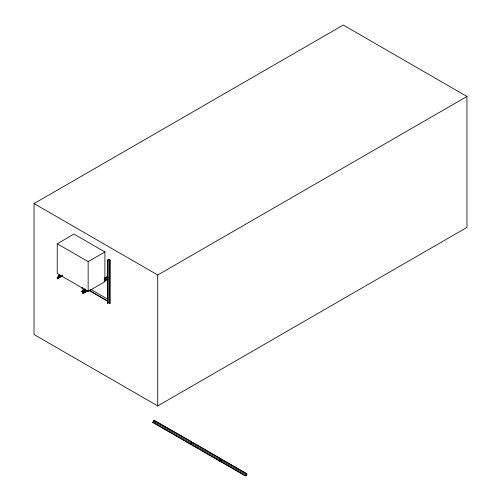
<?xml version="1.0" encoding="UTF-8"?>
<svg xmlns="http://www.w3.org/2000/svg" width="501" height="501" viewBox="0 0 501 501"><rect width="100%" height="100%" fill="white"/><g stroke="black" fill="none" stroke-linecap="round" stroke-linejoin="round"><path stroke-width="0.75" d="M34.037 203.588L343.273 25.05L466.963 96.468L466.963 227.391L157.727 405.929L34.037 334.518L34.037 203.588L157.727 274.999L466.963 96.468M57.227 243.755L73.979 234.086L104.903 251.94L104.903 281.7L88.151 291.369L57.227 273.515L57.227 243.755L88.151 261.61L104.903 251.94M61.135 275.719L59.801 276.489L59.801 277.235L58.517 276.489L58.517 275.744L59.851 274.974M62.675 275.763L57.39 278.813L57.227 277.235L58.548 276.471M57.227 278.719L62.512 275.669M107.477 260.125L108.767 259.38L110.057 260.125L109.894 303.362L108.767 302.71L107.477 303.268L107.477 260.125L108.767 259.568L110.057 260.125M82.997 287.649L81.544 288.3M85.621 289.854L84.287 290.624L84.287 291.369L82.997 290.624L82.997 289.879L84.995 288.726M87.619 290.931L82.997 293.599L82.834 292.202L81.707 291.369L83.692 290.223M104.177 278.399L107.477 276.489M81.707 291.551L83.692 290.411M104.834 278.199L106.819 277.059M81.707 291.369L82.997 292.114L86.297 290.204M104.139 279.902L108.103 277.617M83.498 293.123L87.462 290.837M104.64 280.917L107.283 279.389M104.139 281.393L108.103 279.101M192.359 442.477L219.739 458.283L220.866 460.237L220.866 458.935L246.636 473.808L246.636 475.111L153.863 421.554L153.863 420.251L191.388 441.732L191.388 443.216M220.866 458.935L246.793 473.721L246.793 475.205L245.509 475.95L152.736 422.387L153.863 421.554M152.736 422.387L154.026 421.648L154.026 420.157M153.863 420.251L191.388 441.732M219.739 458.283L221.029 460.143L219.739 461.07L221.029 460.325L221.029 458.841M152.736 422.205L245.509 475.762L246.636 475.111M90.581 289.277L107.94 299.297M89.065 290.242L107.765 301.038M88.89 290.405L107.815 301.333M108.767 302.529L110.057 303.268M58.517 275.744L59.801 276.489M82.997 289.879L84.287 290.624M57.227 277.235L58.517 277.98L57.39 277.51L57.39 278.813M219.901 458.19L192.516 442.383L190.104 443.961M191.232 441.826L191.232 443.128M157.727 274.999L157.727 405.929M109.894 260.219L109.894 303.362M108.767 259.568L108.767 302.71M107.64 260.219L107.64 303.362M88.151 261.61L88.151 291.369M82.997 292.114L82.997 293.599"/></g></svg>
